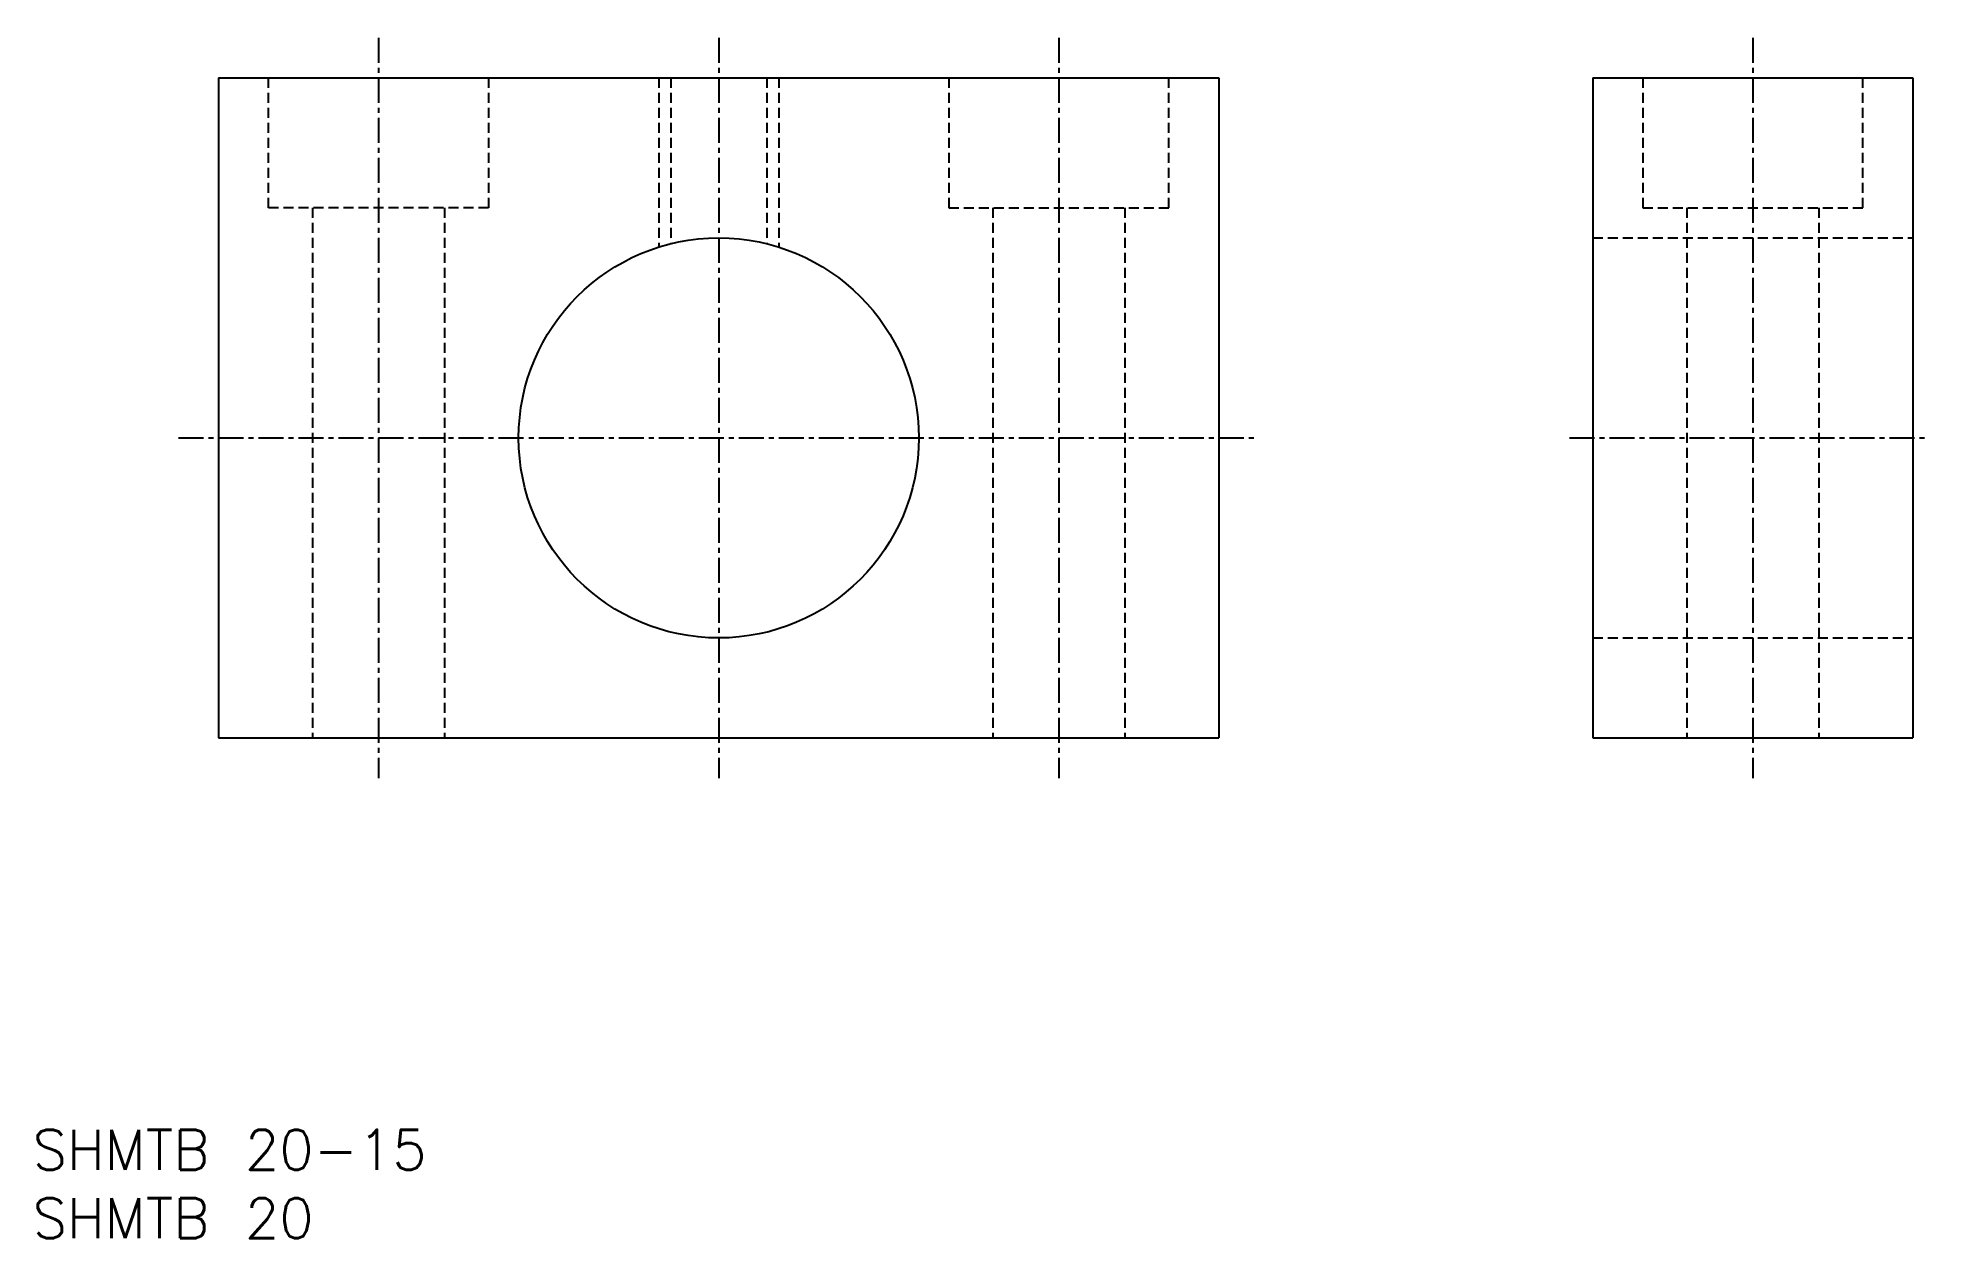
# Model space of a CAD drawing. Extents: x 233.6 to 328.1, y 66.2 to 126.2.
import ezdxf

# ---------------------------------------------------------------- set-up
doc = ezdxf.new("R2010")
doc.units = 0
doc.linetypes.add('CENTER', pattern=[2, 1.25, -0.25, 0.25, -0.25])
doc.linetypes.add('DASHED', pattern=[0.75, 0.5, -0.25])
doc.layers.get('0').update_dxf_attribs({"linetype": 'CONTINUOUS'})
doc.layers.add('CENTER', color=1, linetype='CENTER')
doc.styles.get("Standard").update_dxf_attribs({"font": 'txt.shx', "bigfont": 'extfont.shx'})

msp = doc.modelspace()

# ---------------------------------------------------------------- linework, layer by layer
at = {"color": 7, "linetype": 'CONTINUOUS'}
for p, q in [((242.627, 124.165), (292.627, 124.165)), ((242.627, 124.165), (242.627, 91.165)), ((292.627, 124.165), (292.627, 91.165)), ((311.325, 124.165), (311.325, 91.165)), ((311.325, 124.165), (327.325, 124.165)), ((327.325, 124.165), (327.325, 91.165)), ((242.627, 91.165), (292.627, 91.165)), ((311.325, 91.165), (327.325, 91.165))]:
    msp.add_line(p, q, dxfattribs=at)
at = {"color": 3, "linetype": 'DASHED'}
for p, q in [((245.127, 117.665), (245.127, 124.165)), ((256.127, 124.165), (256.127, 117.665)), ((264.627, 124.165), (264.627, 115.705)), ((265.227, 124.165), (265.227, 115.873)), ((270.027, 124.165), (270.027, 115.873)), ((270.627, 124.165), (270.627, 115.705)), ((279.127, 124.165), (279.127, 117.665)), ((290.127, 117.665), (290.127, 124.165)), ((313.825, 124.165), (313.825, 117.665)), ((324.825, 117.665), (324.825, 124.165)), ((256.127, 117.665), (245.127, 117.665)), ((247.327, 117.665), (247.327, 91.165)), ((253.927, 117.665), (253.927, 91.165)), ((279.127, 117.665), (290.127, 117.665)), ((281.327, 117.665), (281.327, 91.165)), ((287.927, 117.665), (287.927, 91.165)), ((313.825, 117.665), (324.825, 117.665)), ((316.025, 117.665), (316.025, 91.165)), ((322.625, 117.665), (322.625, 91.165)), ((311.325, 116.165), (327.325, 116.165)), ((311.325, 96.165), (327.325, 96.165))]:
    msp.add_line(p, q, dxfattribs=at)
at = {"color": 7, "linetype": 'CONTINUOUS'}
msp.add_circle((267.627, 106.165), 10, dxfattribs=at)
at = {"layer": 'CENTER', "color": 1, "linetype": 'CENTER'}
for p, q in [((250.627, 126.165), (250.627, 89.165)), ((267.627, 126.165), (267.627, 89.165)), ((284.627, 126.165), (284.627, 89.165)), ((319.325, 126.165), (319.325, 89.165)), ((240.627, 106.165), (294.627, 106.165)), ((310.158, 106.165), (328.088, 106.165))]:
    msp.add_line(p, q, dxfattribs=at)

# ---------------------------------------------------------------- texts
at = {"color": 7, "linetype": 'CONTINUOUS'}
for s, p in [('SHMTB 20-15', (233.332, 69.585)), ('SHMTB 20', (233.332, 66.161))]:
    msp.add_text(s, height=2, dxfattribs=at).set_placement(p)

doc.saveas('drawing.dxf')
